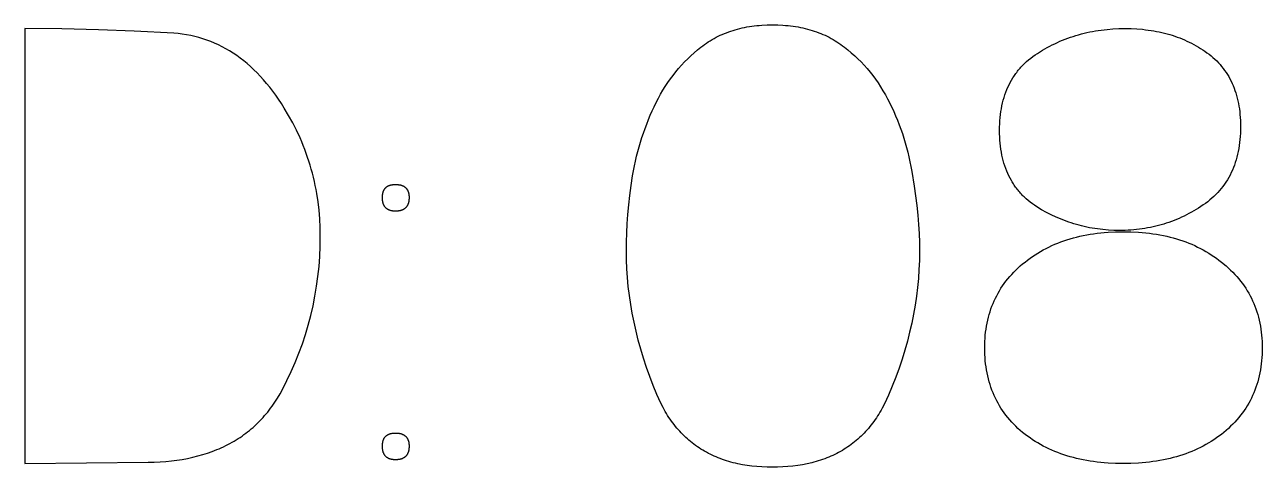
# Model space of a CAD drawing. Header units: millimetres. Extents: x -1220 to 1220, y -1270 to 3400.
# Drawn here: x -620.6 to -410, y 2614.5 to 2689.8 of the extents above; entities that cross this region are included whole.
import ezdxf

# ---------------------------------------------------------------- set-up
doc = ezdxf.new("R2010")
doc.units = ezdxf.units.MM
doc.layers.add('TC', color=220, linetype='CONTINUOUS', true_color=0xff00bb)

msp = doc.modelspace()

# ---------------------------------------------------------------- linework, layer by layer
at = {"layer": 'TC'}
for points in [[(-620.65, 2689.14), (-620.65, 2615.14), (-599.61, 2615.35), (-598.6, 2615.38), (-597.6, 2615.43), (-596.63, 2615.5), (-595.67, 2615.59), (-594.73, 2615.71), (-593.82, 2615.85), (-592.92, 2616.02), (-592.04, 2616.21), (-591.18, 2616.42), (-590.34, 2616.65), (-589.52, 2616.91), (-588.72, 2617.19), (-587.94, 2617.5), (-587.55, 2617.66), (-587.18, 2617.82), (-586.8, 2618), (-586.43, 2618.18), (-586.07, 2618.36), (-585.71, 2618.55), (-585.36, 2618.75), (-585.01, 2618.95), (-584.66, 2619.16), (-584.32, 2619.37), (-583.99, 2619.59), (-583.66, 2619.82), (-583.33, 2620.05), (-583.01, 2620.28), (-582.7, 2620.53), (-582.38, 2620.78), (-582.08, 2621.03), (-581.78, 2621.29), (-581.48, 2621.56), (-581.19, 2621.83), (-580.9, 2622.11), (-580.62, 2622.39), (-580.35, 2622.68), (-580.07, 2622.97), (-579.81, 2623.28), (-579.54, 2623.58), (-579.29, 2623.9), (-579.03, 2624.21), (-578.79, 2624.54), (-578.54, 2624.87), (-578.31, 2625.21), (-578.07, 2625.55), (-577.62, 2626.25), (-577.19, 2626.97), (-576.78, 2627.72), (-576, 2629.25), (-575.27, 2630.79), (-574.59, 2632.34), (-573.96, 2633.91), (-573.38, 2635.5), (-572.85, 2637.09), (-572.37, 2638.7), (-571.94, 2640.33), (-571.56, 2641.97), (-571.24, 2643.62), (-570.96, 2645.29), (-570.73, 2646.97), (-570.55, 2648.66), (-570.43, 2650.37), (-570.35, 2652.1), (-570.33, 2653.83), (-570.35, 2655.31), (-570.42, 2656.76), (-570.54, 2658.21), (-570.71, 2659.63), (-570.93, 2661.05), (-571.05, 2661.75), (-571.19, 2662.45), (-571.34, 2663.14), (-571.5, 2663.83), (-571.68, 2664.52), (-571.86, 2665.2), (-572.06, 2665.88), (-572.27, 2666.55), (-572.49, 2667.22), (-572.72, 2667.89), (-572.97, 2668.55), (-573.23, 2669.21), (-573.5, 2669.87), (-573.78, 2670.52), (-574.38, 2671.82), (-575.02, 2673.1), (-575.72, 2674.36), (-576.46, 2675.61), (-576.94, 2676.37), (-577.43, 2677.1), (-577.92, 2677.81), (-578.43, 2678.49), (-578.94, 2679.16), (-579.47, 2679.8), (-580, 2680.41), (-580.54, 2681.01), (-581.08, 2681.58), (-581.64, 2682.13), (-582.2, 2682.65), (-582.78, 2683.16), (-583.36, 2683.64), (-583.95, 2684.09), (-584.55, 2684.53), (-585.15, 2684.94), (-585.77, 2685.33), (-586.39, 2685.69), (-587.03, 2686.04), (-587.67, 2686.36), (-588.32, 2686.65), (-588.97, 2686.93), (-589.64, 2687.18), (-590.31, 2687.4), (-591, 2687.61), (-591.69, 2687.79), (-592.39, 2687.95), (-593.1, 2688.09), (-593.82, 2688.2), (-594.54, 2688.29), (-595.27, 2688.36), (-602, 2688.69), (-608.09, 2688.9), (-614.31, 2689.06)], [(-493.37, 2689.78), (-492.45, 2689.76), (-491.56, 2689.72), (-491.12, 2689.68), (-490.68, 2689.64), (-490.25, 2689.59), (-489.83, 2689.54), (-489.41, 2689.47), (-488.99, 2689.4), (-488.58, 2689.33), (-488.17, 2689.24), (-487.77, 2689.15), (-487.38, 2689.05), (-486.99, 2688.94), (-486.6, 2688.82), (-486.22, 2688.7), (-485.85, 2688.57), (-485.48, 2688.43), (-485.11, 2688.29), (-484.75, 2688.14), (-484.39, 2687.98), (-484.04, 2687.81), (-483.7, 2687.64), (-483.35, 2687.45), (-483.02, 2687.26), (-482.69, 2687.07), (-482.36, 2686.86), (-482.04, 2686.65), (-481.72, 2686.43), (-481.41, 2686.2), (-481.11, 2685.97), (-480.51, 2685.5), (-479.92, 2685.01), (-479.35, 2684.51), (-478.8, 2683.99), (-478.26, 2683.45), (-477.74, 2682.9), (-477.23, 2682.33), (-476.74, 2681.74), (-476.27, 2681.14), (-475.81, 2680.52), (-475.37, 2679.88), (-474.94, 2679.23), (-474.53, 2678.56), (-474.13, 2677.88), (-473.75, 2677.17), (-473.39, 2676.46), (-472.7, 2675.01), (-472.38, 2674.28), (-472.07, 2673.54), (-471.78, 2672.78), (-471.5, 2672.03), (-471.23, 2671.26), (-470.98, 2670.48), (-470.75, 2669.7), (-470.52, 2668.91), (-470.31, 2668.11), (-470.12, 2667.3), (-469.94, 2666.48), (-469.77, 2665.66), (-469.62, 2664.82), (-469.2, 2662.3), (-468.97, 2660.65), (-468.77, 2659.01), (-468.6, 2657.4), (-468.48, 2655.81), (-468.39, 2654.25), (-468.33, 2652.71), (-468.31, 2651.19), (-468.33, 2649.67), (-468.4, 2648.15), (-468.5, 2646.63), (-468.64, 2645.11), (-468.83, 2643.58), (-469.06, 2642.06), (-469.33, 2640.53), (-469.64, 2639.01), (-469.99, 2637.48), (-470.38, 2635.95), (-470.81, 2634.42), (-471.29, 2632.9), (-471.8, 2631.37), (-472.36, 2629.83), (-472.96, 2628.3), (-473.6, 2626.77), (-473.93, 2626.02), (-474.28, 2625.29), (-474.65, 2624.58), (-474.85, 2624.23), (-475.04, 2623.9), (-475.24, 2623.56), (-475.45, 2623.24), (-475.66, 2622.92), (-475.87, 2622.6), (-476.09, 2622.29), (-476.32, 2621.99), (-476.54, 2621.7), (-476.78, 2621.41), (-477.02, 2621.12), (-477.26, 2620.84), (-477.5, 2620.57), (-477.76, 2620.3), (-478.01, 2620.04), (-478.27, 2619.79), (-478.54, 2619.54), (-478.81, 2619.3), (-479.08, 2619.06), (-479.36, 2618.83), (-479.64, 2618.61), (-479.93, 2618.39), (-480.23, 2618.17), (-480.52, 2617.97), (-480.83, 2617.77), (-481.13, 2617.57), (-481.44, 2617.38), (-481.76, 2617.2), (-482.08, 2617.03), (-482.4, 2616.85), (-482.73, 2616.69), (-483.07, 2616.53), (-483.41, 2616.38), (-483.75, 2616.23), (-484.1, 2616.09), (-484.45, 2615.96), (-484.81, 2615.83), (-485.17, 2615.7), (-485.54, 2615.59), (-485.91, 2615.48), (-486.28, 2615.37), (-486.66, 2615.27), (-487.44, 2615.09), (-488.23, 2614.94), (-489.04, 2614.81), (-489.87, 2614.7), (-490.72, 2614.62), (-491.58, 2614.56), (-492.47, 2614.52), (-493.37, 2614.51), (-494.26, 2614.52), (-495.14, 2614.56), (-496, 2614.62), (-496.84, 2614.7), (-497.67, 2614.81), (-498.47, 2614.94), (-499.26, 2615.1), (-499.65, 2615.19), (-500.03, 2615.28), (-500.41, 2615.38), (-500.78, 2615.49), (-501.15, 2615.6), (-501.51, 2615.72), (-501.87, 2615.84), (-502.23, 2615.97), (-502.58, 2616.1), (-502.92, 2616.25), (-503.26, 2616.39), (-503.6, 2616.55), (-503.93, 2616.71), (-504.26, 2616.87), (-504.58, 2617.05), (-504.9, 2617.23), (-505.22, 2617.41), (-505.53, 2617.6), (-505.83, 2617.8), (-506.13, 2618), (-506.43, 2618.21), (-506.72, 2618.42), (-507, 2618.64), (-507.29, 2618.87), (-507.56, 2619.1), (-507.84, 2619.34), (-508.11, 2619.58), (-508.37, 2619.83), (-508.63, 2620.09), (-508.89, 2620.35), (-509.14, 2620.62), (-509.38, 2620.9), (-509.62, 2621.18), (-509.86, 2621.46), (-510.09, 2621.76), (-510.32, 2622.06), (-510.54, 2622.36), (-510.76, 2622.67), (-510.98, 2622.99), (-511.19, 2623.31), (-511.39, 2623.64), (-511.59, 2623.98), (-511.79, 2624.32), (-511.98, 2624.67), (-512.35, 2625.38), (-512.7, 2626.12), (-513.03, 2626.88), (-513.66, 2628.42), (-514.25, 2629.96), (-514.79, 2631.5), (-515.3, 2633.04), (-515.76, 2634.58), (-516.19, 2636.11), (-516.57, 2637.64), (-516.92, 2639.17), (-517.22, 2640.69), (-517.48, 2642.21), (-517.71, 2643.73), (-517.89, 2645.25), (-518.03, 2646.77), (-518.13, 2648.28), (-518.19, 2649.79), (-518.21, 2651.3), (-518.19, 2652.81), (-518.14, 2654.36), (-518.06, 2655.92), (-517.95, 2657.51), (-517.8, 2659.12), (-517.62, 2660.75), (-517.4, 2662.41), (-517.15, 2664.09), (-516.84, 2665.76), (-516.66, 2666.59), (-516.47, 2667.4), (-516.26, 2668.21), (-516.04, 2669.01), (-515.81, 2669.81), (-515.57, 2670.59), (-515.31, 2671.36), (-515.04, 2672.13), (-514.76, 2672.89), (-514.46, 2673.64), (-514.15, 2674.38), (-513.82, 2675.12), (-513.49, 2675.84), (-513.14, 2676.56), (-512.77, 2677.27), (-512.39, 2677.96), (-512, 2678.63), (-511.59, 2679.29), (-511.17, 2679.93), (-510.73, 2680.56), (-510.28, 2681.17), (-509.81, 2681.77), (-509.32, 2682.35), (-508.83, 2682.91), (-508.31, 2683.46), (-507.78, 2683.99), (-507.24, 2684.51), (-506.68, 2685.01), (-506.11, 2685.5), (-505.53, 2685.97), (-505.22, 2686.2), (-504.91, 2686.43), (-504.59, 2686.65), (-504.27, 2686.86), (-503.95, 2687.07), (-503.62, 2687.26), (-503.28, 2687.45), (-502.94, 2687.64), (-502.6, 2687.81), (-502.25, 2687.98), (-501.89, 2688.14), (-501.54, 2688.29), (-501.17, 2688.43), (-500.8, 2688.57), (-500.43, 2688.7), (-500.05, 2688.82), (-499.67, 2688.94), (-499.29, 2689.05), (-498.89, 2689.15), (-498.5, 2689.24), (-498.1, 2689.33), (-497.69, 2689.4), (-497.28, 2689.47), (-496.86, 2689.54), (-496.44, 2689.59), (-496.02, 2689.64), (-495.59, 2689.68), (-495.15, 2689.72), (-494.27, 2689.76)], [(-433.32, 2689.14), (-432.3, 2689.13), (-431.3, 2689.08), (-430.32, 2689), (-429.84, 2688.94), (-429.36, 2688.88), (-428.88, 2688.82), (-428.42, 2688.74), (-427.95, 2688.65), (-427.49, 2688.56), (-427.04, 2688.46), (-426.59, 2688.35), (-426.15, 2688.24), (-425.71, 2688.11), (-425.28, 2687.98), (-424.85, 2687.84), (-424.43, 2687.69), (-424.01, 2687.53), (-423.59, 2687.37), (-423.18, 2687.19), (-422.78, 2687.01), (-422.38, 2686.82), (-421.99, 2686.63), (-421.6, 2686.42), (-421.21, 2686.21), (-420.83, 2685.99), (-420.46, 2685.76), (-420.09, 2685.52), (-419.73, 2685.27), (-419.37, 2685.02), (-419.02, 2684.76), (-418.68, 2684.49), (-418.35, 2684.21), (-418.03, 2683.92), (-417.72, 2683.62), (-417.43, 2683.32), (-417.14, 2683.01), (-416.87, 2682.69), (-416.61, 2682.36), (-416.36, 2682.02), (-416.12, 2681.67), (-415.89, 2681.32), (-415.67, 2680.95), (-415.47, 2680.58), (-415.27, 2680.2), (-415.09, 2679.81), (-414.91, 2679.42), (-414.75, 2679.01), (-414.6, 2678.59), (-414.46, 2678.17), (-414.33, 2677.74), (-414.22, 2677.3), (-414.11, 2676.85), (-414.02, 2676.4), (-413.93, 2675.93), (-413.86, 2675.46), (-413.8, 2674.98), (-413.75, 2674.49), (-413.71, 2673.99), (-413.68, 2673.48), (-413.67, 2672.96), (-413.66, 2672.44), (-413.67, 2671.88), (-413.68, 2671.33), (-413.72, 2670.79), (-413.76, 2670.27), (-413.81, 2669.74), (-413.88, 2669.23), (-413.96, 2668.73), (-414.06, 2668.24), (-414.16, 2667.75), (-414.28, 2667.28), (-414.41, 2666.81), (-414.55, 2666.35), (-414.71, 2665.91), (-414.87, 2665.47), (-415.05, 2665.04), (-415.25, 2664.62), (-415.45, 2664.2), (-415.67, 2663.8), (-415.9, 2663.41), (-416.14, 2663.02), (-416.39, 2662.65), (-416.66, 2662.28), (-416.94, 2661.92), (-417.23, 2661.58), (-417.53, 2661.24), (-417.85, 2660.91), (-418.18, 2660.59), (-418.52, 2660.28), (-418.87, 2659.97), (-419.23, 2659.68), (-419.61, 2659.39), (-420, 2659.12), (-420.4, 2658.85), (-420.8, 2658.59), (-421.21, 2658.34), (-421.61, 2658.1), (-422.02, 2657.87), (-422.44, 2657.65), (-422.85, 2657.43), (-423.27, 2657.22), (-423.7, 2657.02), (-424.12, 2656.83), (-424.55, 2656.65), (-424.98, 2656.48), (-425.42, 2656.31), (-425.86, 2656.16), (-426.3, 2656.01), (-426.74, 2655.87), (-427.19, 2655.74), (-427.64, 2655.61), (-428.09, 2655.5), (-428.55, 2655.39), (-429.01, 2655.3), (-429.47, 2655.21), (-429.94, 2655.13), (-430.41, 2655.06), (-430.88, 2654.99), (-431.36, 2654.94), (-431.83, 2654.89), (-432.32, 2654.85), (-432.8, 2654.82), (-433.29, 2654.8), (-434.27, 2654.78), (-435.22, 2654.8), (-436.16, 2654.85), (-437.09, 2654.93), (-438.01, 2655.04), (-438.46, 2655.1), (-438.92, 2655.18), (-439.37, 2655.26), (-439.82, 2655.35), (-440.27, 2655.45), (-440.71, 2655.55), (-441.15, 2655.67), (-441.59, 2655.79), (-442.03, 2655.92), (-442.47, 2656.06), (-442.9, 2656.2), (-443.33, 2656.35), (-443.76, 2656.51), (-444.19, 2656.68), (-444.61, 2656.86), (-445.04, 2657.04), (-445.87, 2657.44), (-446.7, 2657.86), (-447.52, 2658.32), (-448.33, 2658.8), (-448.72, 2659.06), (-449.1, 2659.32), (-449.47, 2659.6), (-449.82, 2659.88), (-450.16, 2660.18), (-450.49, 2660.48), (-450.65, 2660.64), (-450.81, 2660.8), (-450.96, 2660.96), (-451.11, 2661.12), (-451.26, 2661.29), (-451.4, 2661.45), (-451.54, 2661.62), (-451.68, 2661.8), (-451.81, 2661.97), (-451.95, 2662.15), (-452.07, 2662.33), (-452.2, 2662.51), (-452.32, 2662.7), (-452.44, 2662.89), (-452.56, 2663.08), (-452.67, 2663.27), (-452.89, 2663.66), (-453.09, 2664.06), (-453.28, 2664.47), (-453.46, 2664.89), (-453.63, 2665.32), (-453.78, 2665.76), (-453.93, 2666.21), (-454.06, 2666.67), (-454.18, 2667.14), (-454.28, 2667.62), (-454.37, 2668.11), (-454.45, 2668.61), (-454.52, 2669.12), (-454.58, 2669.64), (-454.62, 2670.16), (-454.65, 2670.7), (-454.67, 2671.25), (-454.68, 2671.8), (-454.67, 2672.36), (-454.65, 2672.91), (-454.62, 2673.45), (-454.58, 2673.98), (-454.52, 2674.49), (-454.45, 2675), (-454.37, 2675.5), (-454.27, 2675.99), (-454.17, 2676.47), (-454.05, 2676.95), (-453.91, 2677.41), (-453.77, 2677.86), (-453.61, 2678.3), (-453.44, 2678.74), (-453.26, 2679.16), (-453.06, 2679.57), (-452.86, 2679.98), (-452.64, 2680.37), (-452.4, 2680.76), (-452.28, 2680.95), (-452.16, 2681.14), (-452.03, 2681.32), (-451.9, 2681.5), (-451.77, 2681.68), (-451.63, 2681.86), (-451.49, 2682.04), (-451.35, 2682.21), (-451.2, 2682.38), (-451.05, 2682.55), (-450.74, 2682.88), (-450.42, 2683.2), (-450.09, 2683.51), (-449.74, 2683.81), (-449.38, 2684.1), (-449.01, 2684.38), (-448.62, 2684.65), (-448.23, 2684.91), (-447.4, 2685.43), (-446.98, 2685.67), (-446.56, 2685.9), (-446.14, 2686.13), (-445.71, 2686.35), (-445.27, 2686.56), (-444.84, 2686.76), (-444.4, 2686.96), (-443.96, 2687.14), (-443.51, 2687.32), (-443.06, 2687.49), (-442.61, 2687.65), (-442.15, 2687.8), (-441.69, 2687.95), (-441.22, 2688.08), (-440.76, 2688.21), (-440.29, 2688.33), (-439.81, 2688.44), (-439.33, 2688.55), (-438.85, 2688.64), (-438.37, 2688.73), (-437.88, 2688.81), (-437.39, 2688.88), (-436.39, 2688.99), (-435.38, 2689.08), (-434.36, 2689.13)], [(-557.54, 2662.61), (-557.39, 2662.61), (-557.26, 2662.6), (-557.12, 2662.59), (-557.06, 2662.58), (-556.99, 2662.57), (-556.93, 2662.56), (-556.87, 2662.55), (-556.81, 2662.54), (-556.75, 2662.53), (-556.69, 2662.52), (-556.63, 2662.5), (-556.57, 2662.49), (-556.52, 2662.47), (-556.47, 2662.45), (-556.41, 2662.43), (-556.36, 2662.41), (-556.31, 2662.39), (-556.26, 2662.37), (-556.21, 2662.35), (-556.17, 2662.32), (-556.12, 2662.3), (-556.07, 2662.27), (-556.03, 2662.24), (-555.99, 2662.21), (-555.95, 2662.18), (-555.91, 2662.15), (-555.87, 2662.12), (-555.83, 2662.09), (-555.79, 2662.05), (-555.76, 2662.02), (-555.72, 2661.98), (-555.69, 2661.94), (-555.66, 2661.9), (-555.62, 2661.87), (-555.59, 2661.82), (-555.57, 2661.78), (-555.54, 2661.74), (-555.51, 2661.7), (-555.49, 2661.65), (-555.46, 2661.61), (-555.44, 2661.56), (-555.42, 2661.51), (-555.4, 2661.46), (-555.38, 2661.41), (-555.36, 2661.36), (-555.34, 2661.31), (-555.32, 2661.25), (-555.31, 2661.2), (-555.29, 2661.14), (-555.28, 2661.08), (-555.27, 2661.03), (-555.26, 2660.97), (-555.25, 2660.91), (-555.24, 2660.85), (-555.23, 2660.78), (-555.23, 2660.72), (-555.22, 2660.66), (-555.22, 2660.59), (-555.21, 2660.52), (-555.21, 2660.39), (-555.21, 2660.24), (-555.22, 2660.11), (-555.23, 2660.04), (-555.23, 2659.97), (-555.24, 2659.91), (-555.25, 2659.84), (-555.26, 2659.78), (-555.27, 2659.72), (-555.28, 2659.66), (-555.29, 2659.6), (-555.31, 2659.54), (-555.32, 2659.48), (-555.34, 2659.42), (-555.36, 2659.37), (-555.38, 2659.32), (-555.4, 2659.26), (-555.42, 2659.21), (-555.44, 2659.16), (-555.46, 2659.11), (-555.49, 2659.06), (-555.51, 2659.02), (-555.54, 2658.97), (-555.57, 2658.93), (-555.59, 2658.88), (-555.62, 2658.84), (-555.66, 2658.8), (-555.69, 2658.76), (-555.72, 2658.72), (-555.76, 2658.68), (-555.79, 2658.64), (-555.83, 2658.61), (-555.87, 2658.57), (-555.91, 2658.54), (-555.95, 2658.51), (-555.99, 2658.48), (-556.03, 2658.45), (-556.07, 2658.42), (-556.12, 2658.39), (-556.17, 2658.36), (-556.21, 2658.34), (-556.26, 2658.31), (-556.31, 2658.29), (-556.36, 2658.27), (-556.41, 2658.25), (-556.47, 2658.23), (-556.52, 2658.21), (-556.57, 2658.19), (-556.63, 2658.17), (-556.69, 2658.16), (-556.75, 2658.14), (-556.81, 2658.13), (-556.87, 2658.12), (-556.93, 2658.11), (-556.99, 2658.1), (-557.06, 2658.09), (-557.12, 2658.08), (-557.19, 2658.08), (-557.26, 2658.07), (-557.39, 2658.06), (-557.54, 2658.06), (-557.67, 2658.06), (-557.74, 2658.07), (-557.81, 2658.07), (-557.87, 2658.08), (-557.93, 2658.08), (-558, 2658.09), (-558.06, 2658.1), (-558.12, 2658.11), (-558.18, 2658.12), (-558.23, 2658.13), (-558.29, 2658.14), (-558.35, 2658.16), (-558.4, 2658.17), (-558.46, 2658.19), (-558.51, 2658.21), (-558.56, 2658.23), (-558.61, 2658.25), (-558.66, 2658.27), (-558.71, 2658.29), (-558.75, 2658.31), (-558.8, 2658.34), (-558.85, 2658.36), (-558.89, 2658.39), (-558.93, 2658.42), (-558.97, 2658.45), (-559.01, 2658.48), (-559.05, 2658.51), (-559.09, 2658.54), (-559.13, 2658.57), (-559.17, 2658.61), (-559.2, 2658.64), (-559.24, 2658.68), (-559.27, 2658.72), (-559.3, 2658.76), (-559.33, 2658.8), (-559.36, 2658.84), (-559.39, 2658.88), (-559.42, 2658.93), (-559.44, 2658.97), (-559.47, 2659.02), (-559.49, 2659.06), (-559.52, 2659.11), (-559.54, 2659.16), (-559.56, 2659.21), (-559.58, 2659.26), (-559.6, 2659.32), (-559.62, 2659.37), (-559.63, 2659.42), (-559.65, 2659.48), (-559.67, 2659.54), (-559.68, 2659.6), (-559.69, 2659.66), (-559.7, 2659.72), (-559.71, 2659.78), (-559.72, 2659.84), (-559.73, 2659.91), (-559.74, 2659.97), (-559.75, 2660.11), (-559.75, 2660.24), (-559.76, 2660.39), (-559.75, 2660.52), (-559.75, 2660.66), (-559.74, 2660.72), (-559.74, 2660.78), (-559.73, 2660.85), (-559.72, 2660.91), (-559.71, 2660.97), (-559.7, 2661.03), (-559.69, 2661.08), (-559.68, 2661.14), (-559.67, 2661.2), (-559.65, 2661.25), (-559.63, 2661.31), (-559.62, 2661.36), (-559.6, 2661.41), (-559.58, 2661.46), (-559.56, 2661.51), (-559.54, 2661.56), (-559.52, 2661.61), (-559.49, 2661.65), (-559.47, 2661.7), (-559.44, 2661.74), (-559.42, 2661.78), (-559.39, 2661.82), (-559.36, 2661.87), (-559.33, 2661.9), (-559.3, 2661.94), (-559.27, 2661.98), (-559.24, 2662.02), (-559.2, 2662.05), (-559.17, 2662.09), (-559.13, 2662.12), (-559.09, 2662.15), (-559.05, 2662.18), (-559.01, 2662.21), (-558.97, 2662.24), (-558.93, 2662.27), (-558.89, 2662.3), (-558.85, 2662.32), (-558.8, 2662.35), (-558.75, 2662.37), (-558.71, 2662.39), (-558.66, 2662.41), (-558.61, 2662.43), (-558.56, 2662.45), (-558.51, 2662.47), (-558.46, 2662.49), (-558.4, 2662.5), (-558.35, 2662.52), (-558.29, 2662.53), (-558.23, 2662.54), (-558.18, 2662.55), (-558.12, 2662.56), (-558.06, 2662.57), (-558, 2662.58), (-557.93, 2662.59), (-557.87, 2662.59), (-557.81, 2662.6), (-557.67, 2662.61)], [(-433.64, 2654.57), (-432.32, 2654.55), (-431.04, 2654.49), (-430.41, 2654.44), (-429.78, 2654.38), (-429.17, 2654.31), (-428.57, 2654.23), (-427.97, 2654.14), (-427.38, 2654.04), (-426.8, 2653.92), (-426.23, 2653.8), (-425.66, 2653.67), (-425.11, 2653.52), (-424.56, 2653.37), (-424.02, 2653.2), (-423.49, 2653.02), (-422.97, 2652.83), (-422.45, 2652.64), (-421.94, 2652.43), (-421.45, 2652.21), (-420.96, 2651.97), (-420.48, 2651.73), (-420, 2651.48), (-419.54, 2651.22), (-419.08, 2650.94), (-418.63, 2650.66), (-418.19, 2650.36), (-417.76, 2650.06), (-417.34, 2649.74), (-416.92, 2649.41), (-416.11, 2648.74), (-415.72, 2648.39), (-415.34, 2648.03), (-414.98, 2647.67), (-414.63, 2647.31), (-414.29, 2646.93), (-413.96, 2646.55), (-413.65, 2646.16), (-413.35, 2645.77), (-413.06, 2645.37), (-412.78, 2644.96), (-412.52, 2644.54), (-412.27, 2644.12), (-412.03, 2643.69), (-411.81, 2643.25), (-411.6, 2642.81), (-411.4, 2642.36), (-411.21, 2641.91), (-411.04, 2641.44), (-410.88, 2640.97), (-410.73, 2640.5), (-410.6, 2640.01), (-410.48, 2639.52), (-410.37, 2639.03), (-410.27, 2638.52), (-410.19, 2638.01), (-410.12, 2637.49), (-410.06, 2636.97), (-410.02, 2636.44), (-409.99, 2635.9), (-409.97, 2635.36), (-409.96, 2634.8), (-409.97, 2634.25), (-409.99, 2633.7), (-410.02, 2633.15), (-410.06, 2632.61), (-410.12, 2632.08), (-410.19, 2631.56), (-410.27, 2631.05), (-410.37, 2630.54), (-410.48, 2630.03), (-410.6, 2629.54), (-410.73, 2629.05), (-410.88, 2628.57), (-411.04, 2628.1), (-411.21, 2627.63), (-411.4, 2627.17), (-411.6, 2626.72), (-411.81, 2626.27), (-412.03, 2625.83), (-412.27, 2625.4), (-412.52, 2624.98), (-412.78, 2624.56), (-413.06, 2624.15), (-413.35, 2623.74), (-413.65, 2623.35), (-413.96, 2622.96), (-414.29, 2622.58), (-414.63, 2622.2), (-414.98, 2621.83), (-415.34, 2621.47), (-415.72, 2621.12), (-416.11, 2620.77), (-416.51, 2620.43), (-416.92, 2620.1), (-417.34, 2619.79), (-417.76, 2619.48), (-418.19, 2619.19), (-418.63, 2618.9), (-419.08, 2618.63), (-419.54, 2618.37), (-420, 2618.11), (-420.48, 2617.87), (-420.96, 2617.64), (-421.45, 2617.42), (-421.94, 2617.21), (-422.45, 2617.01), (-422.97, 2616.81), (-423.49, 2616.63), (-424.02, 2616.46), (-424.56, 2616.3), (-425.11, 2616.15), (-425.66, 2616.01), (-426.23, 2615.89), (-426.8, 2615.77), (-427.38, 2615.66), (-427.97, 2615.56), (-428.57, 2615.47), (-429.17, 2615.39), (-429.78, 2615.33), (-430.41, 2615.27), (-431.04, 2615.22), (-432.32, 2615.16), (-433.64, 2615.14), (-434.95, 2615.16), (-436.22, 2615.22), (-436.85, 2615.27), (-437.46, 2615.33), (-438.07, 2615.39), (-438.67, 2615.47), (-439.27, 2615.56), (-439.85, 2615.66), (-440.43, 2615.77), (-441, 2615.89), (-441.57, 2616.01), (-442.12, 2616.15), (-442.67, 2616.3), (-443.21, 2616.46), (-443.74, 2616.63), (-444.26, 2616.81), (-444.78, 2617.01), (-445.28, 2617.21), (-445.78, 2617.42), (-446.28, 2617.64), (-446.76, 2617.87), (-447.24, 2618.11), (-447.71, 2618.37), (-448.17, 2618.63), (-448.62, 2618.9), (-449.06, 2619.19), (-449.5, 2619.48), (-449.93, 2619.79), (-450.35, 2620.1), (-450.77, 2620.43), (-451.16, 2620.77), (-451.55, 2621.12), (-451.92, 2621.47), (-452.28, 2621.83), (-452.62, 2622.2), (-452.96, 2622.58), (-453.28, 2622.96), (-453.59, 2623.35), (-453.88, 2623.74), (-454.17, 2624.15), (-454.44, 2624.56), (-454.69, 2624.98), (-454.94, 2625.4), (-455.17, 2625.83), (-455.39, 2626.27), (-455.6, 2626.72), (-455.8, 2627.17), (-455.98, 2627.63), (-456.15, 2628.1), (-456.31, 2628.57), (-456.45, 2629.05), (-456.58, 2629.54), (-456.7, 2630.03), (-456.81, 2630.54), (-456.91, 2631.05), (-456.99, 2631.56), (-457.06, 2632.08), (-457.11, 2632.61), (-457.16, 2633.15), (-457.19, 2633.7), (-457.21, 2634.25), (-457.21, 2634.8), (-457.21, 2635.36), (-457.19, 2635.9), (-457.16, 2636.44), (-457.11, 2636.97), (-457.06, 2637.49), (-456.99, 2638.01), (-456.91, 2638.52), (-456.81, 2639.03), (-456.7, 2639.52), (-456.58, 2640.01), (-456.45, 2640.5), (-456.31, 2640.97), (-456.15, 2641.44), (-455.98, 2641.91), (-455.8, 2642.36), (-455.6, 2642.81), (-455.39, 2643.25), (-455.17, 2643.69), (-454.94, 2644.12), (-454.69, 2644.54), (-454.44, 2644.96), (-454.17, 2645.37), (-453.88, 2645.77), (-453.59, 2646.16), (-453.28, 2646.55), (-452.96, 2646.93), (-452.62, 2647.31), (-452.28, 2647.67), (-451.92, 2648.03), (-451.55, 2648.39), (-451.16, 2648.74), (-450.77, 2649.08), (-450.35, 2649.41), (-449.93, 2649.74), (-449.5, 2650.06), (-449.06, 2650.36), (-448.62, 2650.66), (-448.17, 2650.94), (-447.71, 2651.22), (-447.24, 2651.48), (-446.76, 2651.73), (-446.28, 2651.97), (-445.78, 2652.21), (-445.28, 2652.43), (-444.78, 2652.64), (-444.26, 2652.83), (-443.74, 2653.02), (-443.21, 2653.2), (-442.67, 2653.37), (-442.12, 2653.52), (-441.57, 2653.67), (-441, 2653.8), (-440.43, 2653.92), (-439.85, 2654.04), (-439.27, 2654.14), (-438.67, 2654.23), (-438.07, 2654.31), (-437.46, 2654.38), (-436.85, 2654.44), (-436.22, 2654.49), (-434.95, 2654.55)], [(-557.54, 2620.32), (-557.39, 2620.32), (-557.26, 2620.31), (-557.12, 2620.3), (-557.06, 2620.3), (-556.99, 2620.29), (-556.93, 2620.28), (-556.87, 2620.27), (-556.81, 2620.26), (-556.75, 2620.24), (-556.69, 2620.23), (-556.63, 2620.22), (-556.57, 2620.2), (-556.52, 2620.18), (-556.47, 2620.17), (-556.41, 2620.15), (-556.36, 2620.13), (-556.31, 2620.1), (-556.26, 2620.08), (-556.21, 2620.06), (-556.17, 2620.03), (-556.12, 2620.01), (-556.07, 2619.98), (-556.03, 2619.96), (-555.99, 2619.93), (-555.95, 2619.9), (-555.91, 2619.87), (-555.87, 2619.83), (-555.83, 2619.8), (-555.79, 2619.77), (-555.76, 2619.73), (-555.72, 2619.7), (-555.69, 2619.66), (-555.66, 2619.62), (-555.62, 2619.58), (-555.59, 2619.54), (-555.57, 2619.5), (-555.54, 2619.45), (-555.51, 2619.41), (-555.49, 2619.37), (-555.46, 2619.32), (-555.44, 2619.27), (-555.42, 2619.22), (-555.4, 2619.17), (-555.38, 2619.12), (-555.36, 2619.07), (-555.34, 2619.02), (-555.32, 2618.97), (-555.31, 2618.91), (-555.29, 2618.86), (-555.28, 2618.8), (-555.27, 2618.74), (-555.26, 2618.68), (-555.25, 2618.62), (-555.24, 2618.56), (-555.23, 2618.5), (-555.23, 2618.44), (-555.22, 2618.37), (-555.22, 2618.3), (-555.21, 2618.24), (-555.21, 2618.1), (-555.21, 2617.96), (-555.22, 2617.82), (-555.23, 2617.75), (-555.23, 2617.69), (-555.24, 2617.62), (-555.25, 2617.56), (-555.26, 2617.49), (-555.27, 2617.43), (-555.28, 2617.37), (-555.29, 2617.31), (-555.31, 2617.25), (-555.32, 2617.2), (-555.34, 2617.14), (-555.36, 2617.08), (-555.38, 2617.03), (-555.4, 2616.98), (-555.42, 2616.93), (-555.44, 2616.88), (-555.46, 2616.83), (-555.49, 2616.78), (-555.51, 2616.73), (-555.54, 2616.68), (-555.57, 2616.64), (-555.59, 2616.6), (-555.62, 2616.55), (-555.66, 2616.51), (-555.69, 2616.47), (-555.72, 2616.43), (-555.76, 2616.39), (-555.79, 2616.36), (-555.83, 2616.32), (-555.87, 2616.29), (-555.91, 2616.25), (-555.95, 2616.22), (-555.99, 2616.19), (-556.03, 2616.16), (-556.07, 2616.13), (-556.12, 2616.1), (-556.17, 2616.08), (-556.21, 2616.05), (-556.26, 2616.03), (-556.31, 2616), (-556.36, 2615.98), (-556.41, 2615.96), (-556.47, 2615.94), (-556.52, 2615.92), (-556.57, 2615.9), (-556.63, 2615.89), (-556.69, 2615.87), (-556.75, 2615.86), (-556.81, 2615.84), (-556.87, 2615.83), (-556.93, 2615.82), (-556.99, 2615.81), (-557.06, 2615.8), (-557.12, 2615.8), (-557.19, 2615.79), (-557.26, 2615.79), (-557.39, 2615.78), (-557.54, 2615.78), (-557.67, 2615.78), (-557.74, 2615.78), (-557.81, 2615.79), (-557.87, 2615.79), (-557.93, 2615.8), (-558, 2615.8), (-558.06, 2615.81), (-558.12, 2615.82), (-558.18, 2615.83), (-558.23, 2615.84), (-558.29, 2615.86), (-558.35, 2615.87), (-558.4, 2615.89), (-558.46, 2615.9), (-558.51, 2615.92), (-558.56, 2615.94), (-558.61, 2615.96), (-558.66, 2615.98), (-558.71, 2616), (-558.75, 2616.03), (-558.8, 2616.05), (-558.85, 2616.08), (-558.89, 2616.1), (-558.93, 2616.13), (-558.97, 2616.16), (-559.01, 2616.19), (-559.05, 2616.22), (-559.09, 2616.25), (-559.13, 2616.29), (-559.17, 2616.32), (-559.2, 2616.36), (-559.24, 2616.39), (-559.27, 2616.43), (-559.3, 2616.47), (-559.33, 2616.51), (-559.36, 2616.55), (-559.39, 2616.6), (-559.42, 2616.64), (-559.44, 2616.68), (-559.47, 2616.73), (-559.49, 2616.78), (-559.52, 2616.83), (-559.54, 2616.88), (-559.56, 2616.93), (-559.58, 2616.98), (-559.6, 2617.03), (-559.62, 2617.08), (-559.63, 2617.14), (-559.65, 2617.2), (-559.67, 2617.25), (-559.68, 2617.31), (-559.69, 2617.37), (-559.7, 2617.43), (-559.71, 2617.49), (-559.72, 2617.56), (-559.73, 2617.62), (-559.74, 2617.69), (-559.75, 2617.82), (-559.75, 2617.96), (-559.76, 2618.1), (-559.75, 2618.24), (-559.75, 2618.37), (-559.74, 2618.44), (-559.74, 2618.5), (-559.73, 2618.56), (-559.72, 2618.62), (-559.71, 2618.68), (-559.7, 2618.74), (-559.69, 2618.8), (-559.68, 2618.86), (-559.67, 2618.91), (-559.65, 2618.97), (-559.63, 2619.02), (-559.62, 2619.07), (-559.6, 2619.12), (-559.58, 2619.17), (-559.56, 2619.22), (-559.54, 2619.27), (-559.52, 2619.32), (-559.49, 2619.37), (-559.47, 2619.41), (-559.44, 2619.45), (-559.42, 2619.5), (-559.39, 2619.54), (-559.36, 2619.58), (-559.33, 2619.62), (-559.3, 2619.66), (-559.27, 2619.7), (-559.24, 2619.73), (-559.2, 2619.77), (-559.17, 2619.8), (-559.13, 2619.83), (-559.09, 2619.87), (-559.05, 2619.9), (-559.01, 2619.93), (-558.97, 2619.96), (-558.93, 2619.98), (-558.89, 2620.01), (-558.85, 2620.03), (-558.8, 2620.06), (-558.75, 2620.08), (-558.71, 2620.1), (-558.66, 2620.13), (-558.61, 2620.15), (-558.56, 2620.17), (-558.51, 2620.18), (-558.46, 2620.2), (-558.4, 2620.22), (-558.35, 2620.23), (-558.29, 2620.24), (-558.23, 2620.26), (-558.18, 2620.27), (-558.12, 2620.28), (-558.06, 2620.29), (-558, 2620.3), (-557.93, 2620.3), (-557.87, 2620.31), (-557.81, 2620.31), (-557.67, 2620.32)]]:
    msp.add_lwpolyline(points, close=True, dxfattribs=at)

doc.saveas('drawing.dxf')
